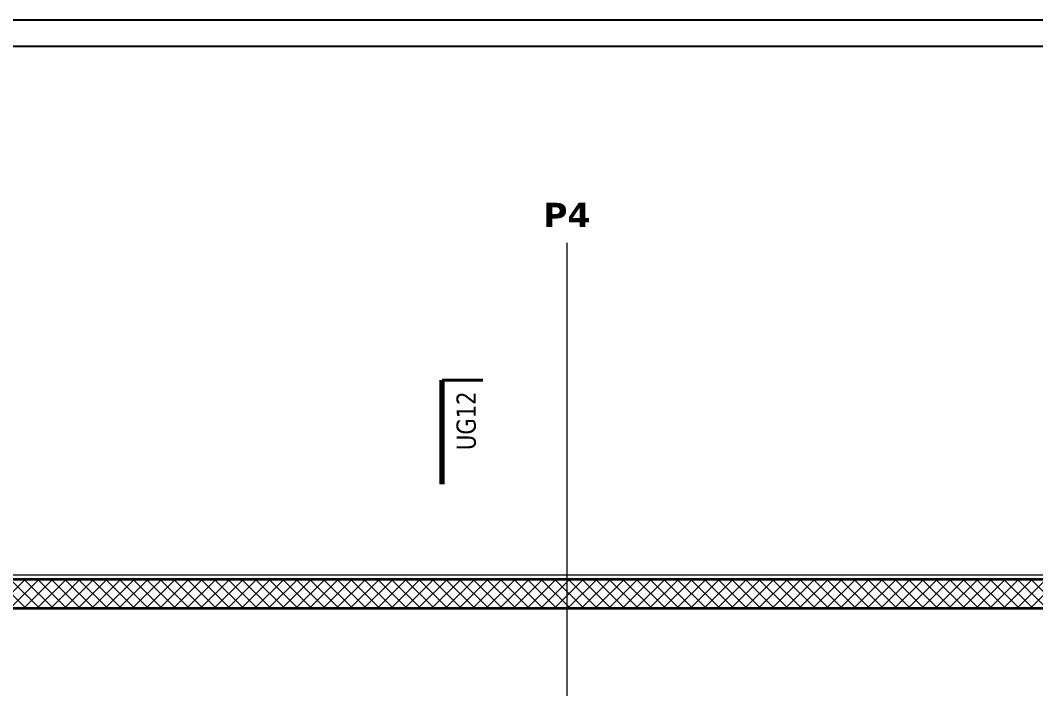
# Model space of a CAD drawing. Extents: x -882 to 613, y -179 to 707.
# Drawn here: x -528.2 to -317.1, y 567.5 to 706.5 of the extents above; entities that cross this region are included whole.
import ezdxf
from ezdxf.lldxf.tags import DXFTag

# ---------------------------------------------------------------- set-up
doc = ezdxf.new("R2010")
doc.units = 0
doc.layers.get('0').update_dxf_attribs({"lineweight": 13})
for name, color, linetype, lineweight, true_color in [('A-DETL-____-OTLN', 5, 'Continuous', 9, 0x0000ff), ('C-PROP-LINE-OTLN', 7, '_Grundgrenze_', 25, 0x800000), ('G-____-____-SYMB', 7, 'Strichpunkt - Weit', 5, 0x008080), ('S-GRID-____-IDEN', 7, 'Continuous', 9, 0x5555aa)]:
    doc.layers.add(name, color=color, linetype=linetype, lineweight=lineweight, true_color=true_color)
for name, color, linetype, lineweight in [('A-WALL-____-MCUT', 7, 'Continuous', 35), ('A-WALL-____-PATT', 7, 'Continuous', 35), ('S-GRID-____-OTLN', 7, 'Continuous', 5)]:
    doc.layers.add(name, color=color, linetype=linetype, lineweight=lineweight)
doc.styles.get("Standard").update_dxf_attribs({"font": 'arial.ttf'})
tags = doc.linetypes.add('_Grundgrenze_', pattern=[0.45, 0.2, -0.05, 0.05, -0.05, 0.05, -0.05]).pattern_tags.tags
tags[14:15] = [DXFTag(74, 4), DXFTag(75, 0), DXFTag(340, '0'), DXFTag(46, 1.0), DXFTag(50, 0.0), DXFTag(44, 0.0), DXFTag(45, 0.0)]
tags[12:13] = [DXFTag(74, 4), DXFTag(75, 0), DXFTag(340, '0'), DXFTag(46, 1.0), DXFTag(50, 0.0), DXFTag(44, 0.0), DXFTag(45, 0.0)]
tags[10:11] = [DXFTag(74, 4), DXFTag(75, 0), DXFTag(340, '0'), DXFTag(46, 1.0), DXFTag(50, 0.0), DXFTag(44, 0.0), DXFTag(45, 0.0)]
tags[8:9] = [DXFTag(74, 4), DXFTag(75, 0), DXFTag(340, '0'), DXFTag(46, 1.0), DXFTag(50, 0.0), DXFTag(44, 0.0), DXFTag(45, 0.0)]
tags[6:7] = [DXFTag(74, 4), DXFTag(75, 0), DXFTag(340, '0'), DXFTag(46, 1.0), DXFTag(50, 0.0), DXFTag(44, 0.0), DXFTag(45, 0.0)]
tags[4:5] = [DXFTag(74, 4), DXFTag(75, 0), DXFTag(340, '0'), DXFTag(46, 1.0), DXFTag(50, 0.0), DXFTag(44, 0.0), DXFTag(45, 0.0)]
tags = doc.linetypes.add('_Rasterlinie_', pattern=[0.375, 0.2, -0.05, 0.075, -0.05]).pattern_tags.tags
tags[10:11] = [DXFTag(74, 4), DXFTag(75, 0), DXFTag(340, '0'), DXFTag(46, 1.0), DXFTag(50, 0.0), DXFTag(44, 0.0), DXFTag(45, 0.0)]
tags[8:9] = [DXFTag(74, 4), DXFTag(75, 0), DXFTag(340, '0'), DXFTag(46, 1.0), DXFTag(50, 0.0), DXFTag(44, 0.0), DXFTag(45, 0.0)]
tags[6:7] = [DXFTag(74, 4), DXFTag(75, 0), DXFTag(340, '0'), DXFTag(46, 1.0), DXFTag(50, 0.0), DXFTag(44, 0.0), DXFTag(45, 0.0)]
tags[4:5] = [DXFTag(74, 4), DXFTag(75, 0), DXFTag(340, '0'), DXFTag(46, 1.0), DXFTag(50, 0.0), DXFTag(44, 0.0), DXFTag(45, 0.0)]
tags = doc.linetypes.add('_Schnittlinie_', pattern=[0.3, 0.15, -0.05, 0.05, -0.05]).pattern_tags.tags
tags[10:11] = [DXFTag(74, 4), DXFTag(75, 0), DXFTag(340, '0'), DXFTag(46, 1.0), DXFTag(50, 0.0), DXFTag(44, 0.0), DXFTag(45, 0.0)]
tags[8:9] = [DXFTag(74, 4), DXFTag(75, 0), DXFTag(340, '0'), DXFTag(46, 1.0), DXFTag(50, 0.0), DXFTag(44, 0.0), DXFTag(45, 0.0)]
tags[6:7] = [DXFTag(74, 4), DXFTag(75, 0), DXFTag(340, '0'), DXFTag(46, 1.0), DXFTag(50, 0.0), DXFTag(44, 0.0), DXFTag(45, 0.0)]
tags[4:5] = [DXFTag(74, 4), DXFTag(75, 0), DXFTag(340, '0'), DXFTag(46, 1.0), DXFTag(50, 0.0), DXFTag(44, 0.0), DXFTag(45, 0.0)]
tags = doc.linetypes.add('_Strichliert - Fein_', pattern=[0.15, 0.1, -0.05]).pattern_tags.tags
tags[6:7] = [DXFTag(74, 4), DXFTag(75, 0), DXFTag(340, '0'), DXFTag(46, 1.0), DXFTag(50, 0.0), DXFTag(44, 0.0), DXFTag(45, 0.0)]
tags[4:5] = [DXFTag(74, 4), DXFTag(75, 0), DXFTag(340, '0'), DXFTag(46, 1.0), DXFTag(50, 0.0), DXFTag(44, 0.0), DXFTag(45, 0.0)]
tags = doc.linetypes.add('Strichpunkt - Weit', pattern=[0.5, 0.2, -0.15, 0, -0.15]).pattern_tags.tags
tags[10:11] = [DXFTag(74, 4), DXFTag(75, 0), DXFTag(340, '0'), DXFTag(46, 1.0), DXFTag(50, 0.0), DXFTag(44, 0.0), DXFTag(45, 0.0)]
tags[8:9] = [DXFTag(74, 4), DXFTag(75, 0), DXFTag(340, '0'), DXFTag(46, 1.0), DXFTag(50, 0.0), DXFTag(44, 0.0), DXFTag(45, 0.0)]
tags[6:7] = [DXFTag(74, 4), DXFTag(75, 0), DXFTag(340, '0'), DXFTag(46, 1.0), DXFTag(50, 0.0), DXFTag(44, 0.0), DXFTag(45, 0.0)]
tags[4:5] = [DXFTag(74, 4), DXFTag(75, 0), DXFTag(340, '0'), DXFTag(46, 1.0), DXFTag(50, 0.0), DXFTag(44, 0.0), DXFTag(45, 0.0)]

# ---------------------------------------------------------------- blocks, each defined once
blk = doc.blocks.new('Referenz-A0UJ2IESXE', base_point=(-902.38, -164.15))
at = {"layer": 'A-DETL-____-OTLN', "color": 0, "linetype": '_Strichliert - Fein_', "ltscale": 0.13}
blk.add_line((391.8, 591.17), (-638.4, 591.17), dxfattribs=at)
at = {"layer": 'A-WALL-____-MCUT', "color": 0, "linetype": 'Continuous', "ltscale": 0.35}
for p, q in [((391.8, 590.29), (-639.2, 590.29)), ((-636.55, 584.29), (391.8, 584.29))]:
    blk.add_line(p, q, dxfattribs=at)
at = {"layer": 'A-WALL-____-PATT', "color": 0, "linetype": 'Continuous', "lineweight": 9, "ltscale": 0.13}
for p, q in [((-533.17, 584.29), (-527.17, 590.29)), ((-527.06, 584.29), (-533.06, 590.29)), ((-530.34, 584.29), (-524.34, 590.29)), ((-524.24, 584.29), (-530.24, 590.29)), ((-527.51, 584.29), (-521.51, 590.29)), ((-521.41, 584.29), (-527.41, 590.29)), ((-524.68, 584.29), (-518.68, 590.29)), ((-518.58, 584.29), (-524.58, 590.29)), ((-521.85, 584.29), (-515.85, 590.29)), ((-515.75, 584.29), (-521.75, 590.29)), ((-519.02, 584.29), (-513.02, 590.29)), ((-512.92, 584.29), (-518.92, 590.29)), ((-516.2, 584.29), (-510.2, 590.29)), ((-510.09, 584.29), (-516.09, 590.29)), ((-513.37, 584.29), (-507.37, 590.29)), ((-507.26, 584.29), (-513.26, 590.29)), ((-510.54, 584.29), (-504.54, 590.29)), ((-504.44, 584.29), (-510.44, 590.29)), ((-507.71, 584.29), (-501.71, 590.29)), ((-501.61, 584.29), (-507.61, 590.29)), ((-504.88, 584.29), (-498.88, 590.29)), ((-498.78, 584.29), (-504.78, 590.29)), ((-502.05, 584.29), (-496.05, 590.29)), ((-495.95, 584.29), (-501.95, 590.29)), ((-499.22, 584.29), (-493.22, 590.29)), ((-493.12, 584.29), (-499.12, 590.29)), ((-496.4, 584.29), (-490.4, 590.29)), ((-490.29, 584.29), (-496.29, 590.29)), ((-493.57, 584.29), (-487.57, 590.29)), ((-487.47, 584.29), (-493.47, 590.29)), ((-490.74, 584.29), (-484.74, 590.29)), ((-484.64, 584.29), (-490.64, 590.29)), ((-487.91, 584.29), (-481.91, 590.29)), ((-481.81, 584.29), (-487.81, 590.29)), ((-485.08, 584.29), (-479.08, 590.29)), ((-478.98, 584.29), (-484.98, 590.29)), ((-482.25, 584.29), (-476.25, 590.29)), ((-476.15, 584.29), (-482.15, 590.29)), ((-479.43, 584.29), (-473.43, 590.29)), ((-473.32, 584.29), (-479.32, 590.29)), ((-476.6, 584.29), (-470.6, 590.29)), ((-470.5, 584.29), (-476.5, 590.29)), ((-473.77, 584.29), (-467.77, 590.29)), ((-467.67, 584.29), (-473.67, 590.29)), ((-470.94, 584.29), (-464.94, 590.29)), ((-464.84, 584.29), (-470.84, 590.29)), ((-468.11, 584.29), (-462.11, 590.29)), ((-462.01, 584.29), (-468.01, 590.29)), ((-465.28, 584.29), (-459.28, 590.29)), ((-459.18, 584.29), (-465.18, 590.29)), ((-462.46, 584.29), (-456.46, 590.29)), ((-456.35, 584.29), (-462.35, 590.29)), ((-459.63, 584.29), (-453.63, 590.29)), ((-453.52, 584.29), (-459.52, 590.29)), ((-456.8, 584.29), (-450.8, 590.29)), ((-450.7, 584.29), (-456.7, 590.29)), ((-453.97, 584.29), (-447.97, 590.29)), ((-447.87, 584.29), (-453.87, 590.29)), ((-451.14, 584.29), (-445.14, 590.29)), ((-445.04, 584.29), (-451.04, 590.29)), ((-448.31, 584.29), (-442.31, 590.29)), ((-442.21, 584.29), (-448.21, 590.29)), ((-445.48, 584.29), (-439.48, 590.29)), ((-439.38, 584.29), (-445.38, 590.29)), ((-442.66, 584.29), (-436.66, 590.29)), ((-436.55, 584.29), (-442.55, 590.29)), ((-439.83, 584.29), (-433.83, 590.29)), ((-433.73, 584.29), (-439.73, 590.29)), ((-437, 584.29), (-431, 590.29)), ((-430.9, 584.29), (-436.9, 590.29)), ((-434.17, 584.29), (-428.17, 590.29)), ((-428.07, 584.29), (-434.07, 590.29)), ((-431.34, 584.29), (-425.34, 590.29)), ((-425.24, 584.29), (-431.24, 590.29)), ((-428.51, 584.29), (-422.51, 590.29)), ((-422.41, 584.29), (-428.41, 590.29)), ((-425.69, 584.29), (-419.69, 590.29)), ((-419.58, 584.29), (-425.58, 590.29)), ((-422.86, 584.29), (-416.86, 590.29)), ((-416.75, 584.29), (-422.75, 590.29)), ((-420.03, 584.29), (-414.03, 590.29)), ((-413.93, 584.29), (-419.93, 590.29)), ((-417.2, 584.29), (-411.2, 590.29)), ((-411.1, 584.29), (-417.1, 590.29)), ((-414.37, 584.29), (-408.37, 590.29)), ((-408.27, 584.29), (-414.27, 590.29)), ((-411.54, 584.29), (-405.54, 590.29)), ((-405.44, 584.29), (-411.44, 590.29)), ((-408.72, 584.29), (-402.72, 590.29)), ((-402.61, 584.29), (-408.61, 590.29)), ((-405.89, 584.29), (-399.89, 590.29)), ((-399.78, 584.29), (-405.78, 590.29)), ((-403.06, 584.29), (-397.06, 590.29)), ((-396.96, 584.29), (-402.96, 590.29)), ((-400.23, 584.29), (-394.23, 590.29)), ((-394.13, 584.29), (-400.13, 590.29)), ((-397.4, 584.29), (-391.4, 590.29)), ((-391.3, 584.29), (-397.3, 590.29)), ((-394.57, 584.29), (-388.57, 590.29)), ((-388.47, 584.29), (-394.47, 590.29)), ((-391.74, 584.29), (-385.74, 590.29)), ((-385.64, 584.29), (-391.64, 590.29)), ((-388.92, 584.29), (-382.92, 590.29)), ((-382.81, 584.29), (-388.81, 590.29)), ((-386.09, 584.29), (-380.09, 590.29)), ((-379.99, 584.29), (-385.99, 590.29)), ((-383.26, 584.29), (-377.26, 590.29)), ((-377.16, 584.29), (-383.16, 590.29)), ((-380.43, 584.29), (-374.43, 590.29)), ((-374.33, 584.29), (-380.33, 590.29)), ((-377.6, 584.29), (-371.6, 590.29)), ((-371.5, 584.29), (-377.5, 590.29)), ((-374.77, 584.29), (-368.77, 590.29)), ((-368.67, 584.29), (-374.67, 590.29)), ((-371.95, 584.29), (-365.95, 590.29)), ((-365.84, 584.29), (-371.84, 590.29)), ((-369.12, 584.29), (-363.12, 590.29)), ((-363.01, 584.29), (-369.01, 590.29)), ((-366.29, 584.29), (-360.29, 590.29)), ((-360.19, 584.29), (-366.19, 590.29)), ((-363.46, 584.29), (-357.46, 590.29)), ((-357.36, 584.29), (-363.36, 590.29)), ((-360.63, 584.29), (-354.63, 590.29)), ((-354.53, 584.29), (-360.53, 590.29)), ((-357.8, 584.29), (-351.8, 590.29)), ((-351.7, 584.29), (-357.7, 590.29)), ((-354.98, 584.29), (-348.98, 590.29)), ((-348.87, 584.29), (-354.87, 590.29)), ((-352.15, 584.29), (-346.15, 590.29)), ((-346.04, 584.29), (-352.04, 590.29)), ((-349.32, 584.29), (-343.32, 590.29)), ((-343.22, 584.29), (-349.22, 590.29)), ((-346.49, 584.29), (-340.49, 590.29)), ((-340.39, 584.29), (-346.39, 590.29)), ((-343.66, 584.29), (-337.66, 590.29)), ((-337.56, 584.29), (-343.56, 590.29)), ((-340.83, 584.29), (-334.83, 590.29)), ((-334.73, 584.29), (-340.73, 590.29)), ((-338, 584.29), (-332, 590.29)), ((-331.9, 584.29), (-337.9, 590.29)), ((-335.18, 584.29), (-329.18, 590.29)), ((-329.07, 584.29), (-335.07, 590.29)), ((-332.35, 584.29), (-326.35, 590.29)), ((-326.25, 584.29), (-332.25, 590.29)), ((-329.52, 584.29), (-323.52, 590.29)), ((-323.42, 584.29), (-329.42, 590.29)), ((-326.69, 584.29), (-320.69, 590.29)), ((-320.59, 584.29), (-326.59, 590.29)), ((-323.86, 584.29), (-317.86, 590.29)), ((-317.76, 584.29), (-323.76, 590.29)), ((-321.03, 584.29), (-315.03, 590.29)), ((-314.93, 584.29), (-320.93, 590.29)), ((-318.21, 584.29), (-312.21, 590.29)), ((-312.1, 584.29), (-318.1, 590.29))]:
    blk.add_line(p, q, dxfattribs=at)
at = {"layer": 'C-PROP-LINE-OTLN', "color": 0, "linetype": '_Grundgrenze_', "lineweight": -2, "ltscale": 0.25}
blk.add_line((-624.89, 701.17), (391.8, 701.17), dxfattribs=at)
at = {"layer": 'G-____-____-SYMB', "color": 0, "linetype": 'Continuous', "lineweight": 40, "ltscale": 0.4}
blk.add_line((-432.08, 631.68), (-440.51, 631.68), dxfattribs=at)
at = {"layer": 'G-____-____-SYMB', "color": 0, "linetype": '_Schnittlinie_', "lineweight": 70, "ltscale": 0.7}
blk.add_line((-440.51, 610.05), (-440.51, 631.68), dxfattribs=at)
at = {"layer": 'S-GRID-____-OTLN', "color": 0, "linetype": '_Rasterlinie_', "ltscale": 0.13}
blk.add_line((-414.51, -157.46), (-414.51, 660.29), dxfattribs=at)
at = {"layer": 'G-____-____-SYMB', "color": 0, "linetype": 'Continuous', "ltscale": 0.13, "insert": (-437.54, 617.16), "char_height": 4, "attachment_point": 1, "rotation": 90}
blk.add_mtext('{\\W0.8;\\fVerdana;UG12}', dxfattribs=at)
at = {"layer": 'S-GRID-____-IDEN', "color": 0, "linetype": 'Continuous', "lineweight": 5, "ltscale": 0.13, "insert": (-419.51, 668.58), "char_height": 5, "attachment_point": 1}
blk.add_mtext('{\\fVerdana|b1|i0;P4}', dxfattribs=at)

msp = doc.modelspace()

# ---------------------------------------------------------------- linework, layer by layer
at = {"color": 0, "linetype": 'ByBlock', "lineweight": -2, "ltscale": 0.13}
msp.add_line((607.58, 706.53), (-882.42, 706.53), dxfattribs=at)

# ---------------------------------------------------------------- block references
at = {"color": 9, "lineweight": 25, "ltscale": 0.25, "true_color": 0xc0c0c0}
msp.add_blockref('Referenz-A0UJ2IESXE', (-902.38, -164.15), dxfattribs=at)

doc.saveas('drawing.dxf')
